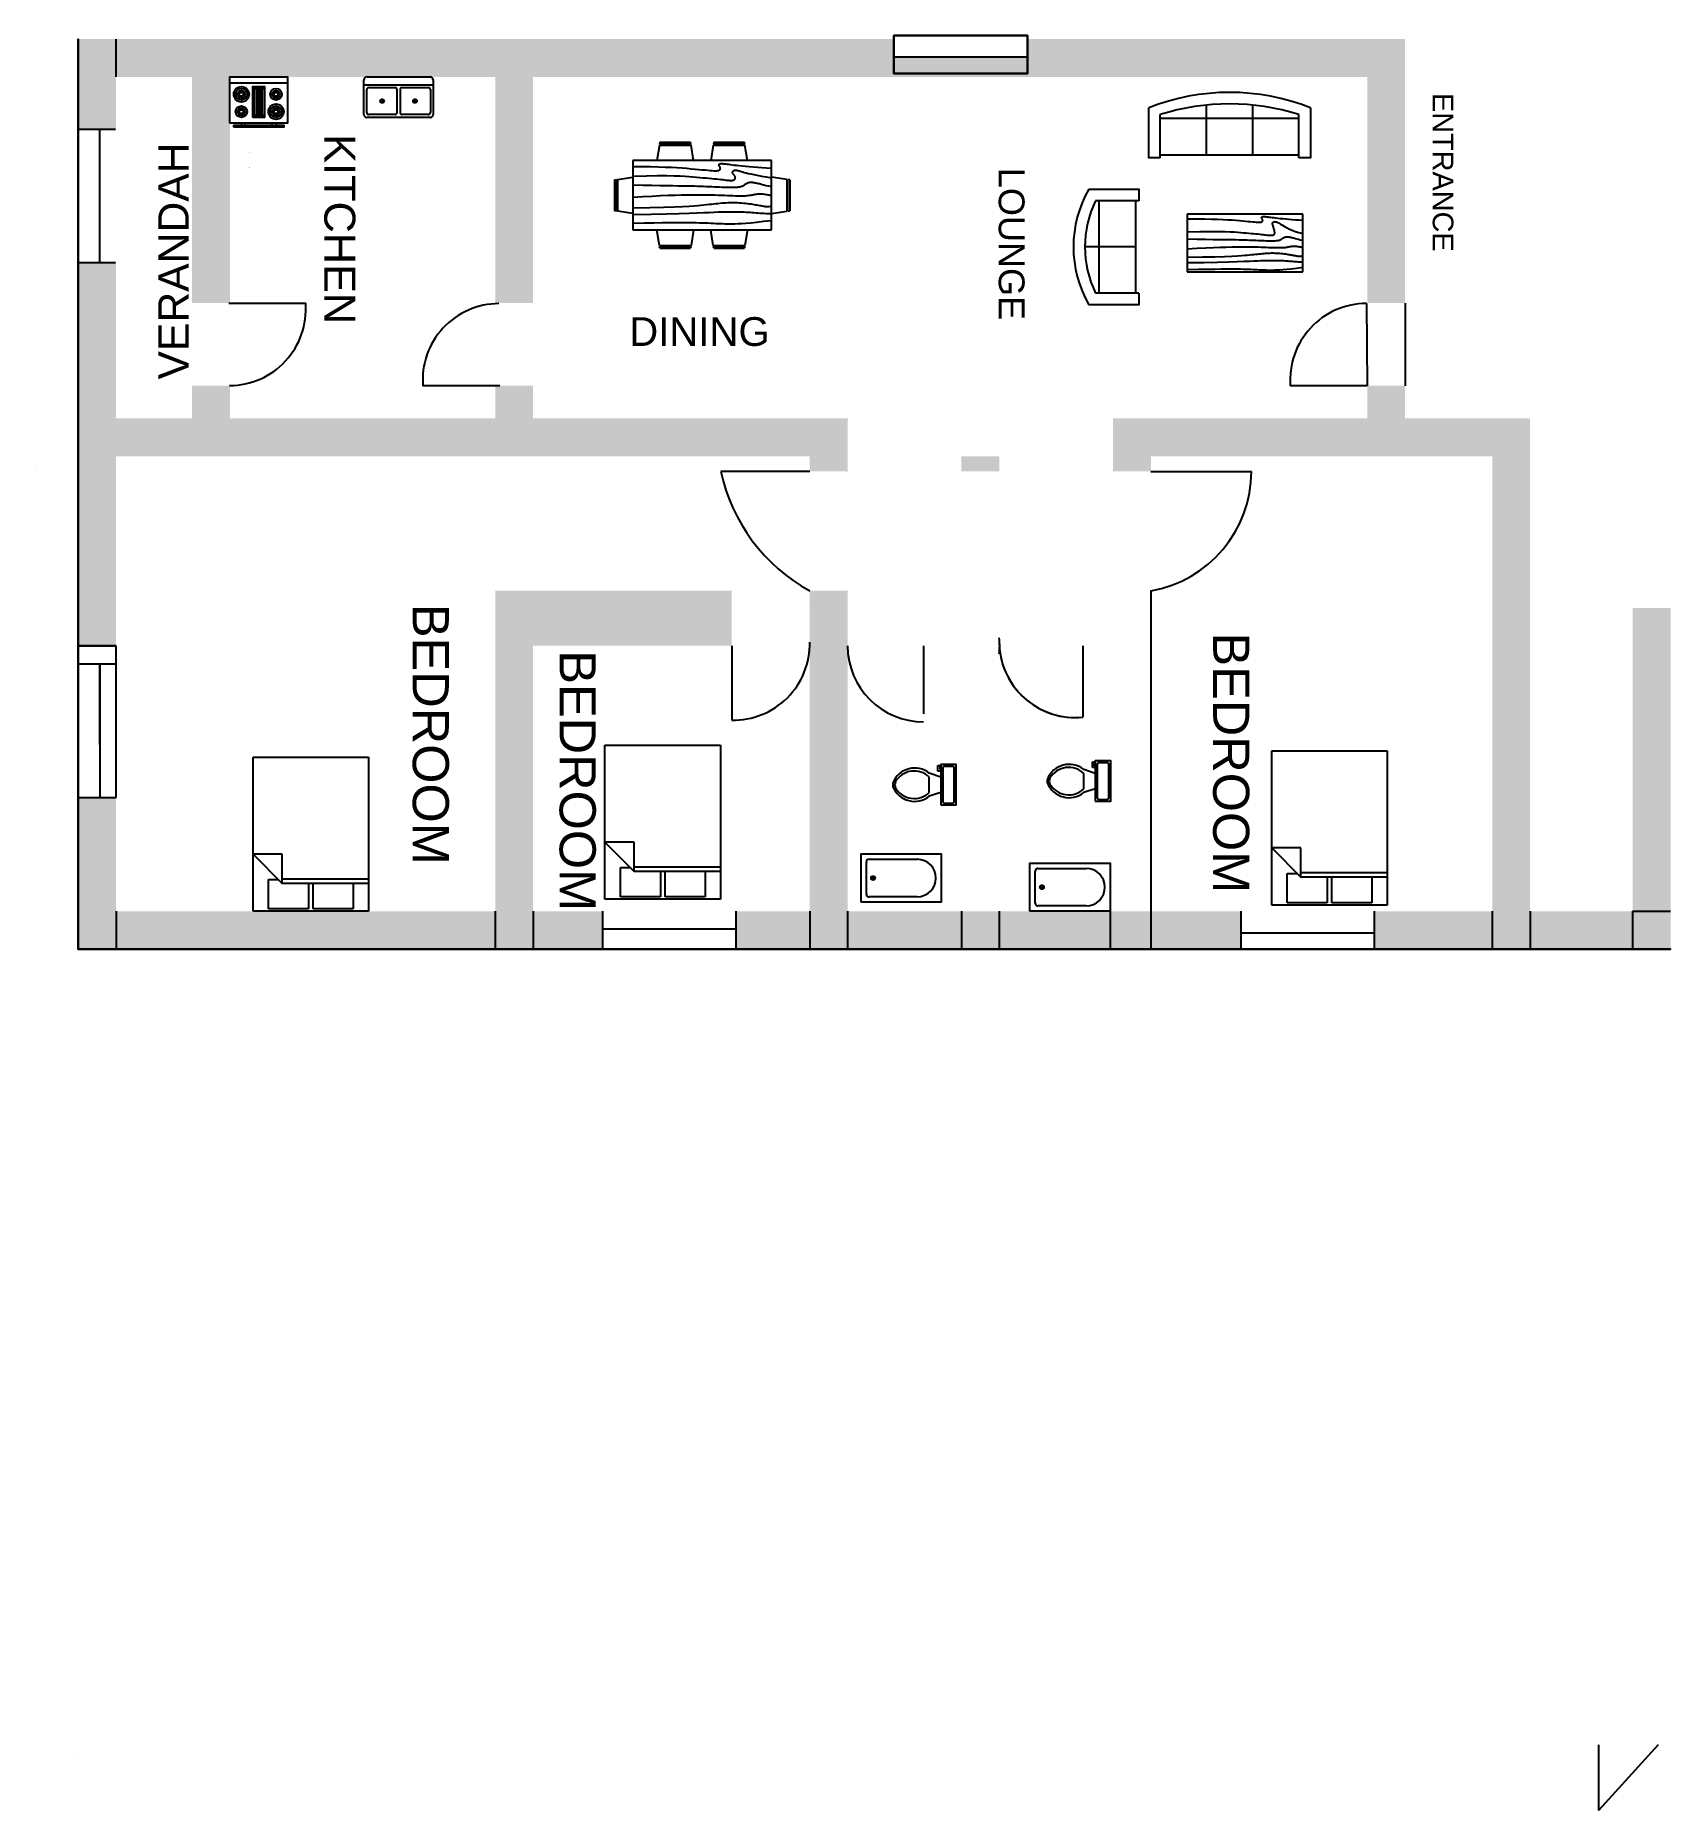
# Model space of a CAD drawing. Header units: millimetres. Extents: x 2048 to 23611, y -15049 to 8355.
import ezdxf

# ---------------------------------------------------------------- set-up
doc = ezdxf.new("R2010")
doc.units = ezdxf.units.MM
for name, color, linetype in [('Doors', 20, 'Continuous'), ('Furniture', 80, 'Continuous'), ('Text', 7, 'Continuous'), ('walls', 51, 'Continuous'), ('windows', 10, 'Continuous')]:
    doc.layers.add(name, color=color, linetype=linetype)
doc.styles.get("Standard").update_dxf_attribs({"font": 'arial.ttf'})

# ---------------------------------------------------------------- blocks, each defined once
blk = doc.blocks.new('Bath Tub - 26 x 60 in.')
for p, q in [((8, -18), (10, -18)), ((9, -17), (9, -19))]:
    blk.add_line(p, q)
blk.add_lwpolyline([(0, -36), (0, 0), (60, 0), (60, -36)], close=True)
for points in [[(4, -30), (4, -6)], [(6, -4), (42, -4)], [(42, -32), (6, -32)]]:
    blk.add_lwpolyline(points)
for radius in [1.5, 1]:
    blk.add_circle((9, -18), radius)
for centre, radius, start, end in [((5.75, -5.75), 1.77, 81.8699, 188.1301), ((42, -18), 14, 270, 90), ((5.75, -30.25), 1.77, 171.8699, 278.1301)]:
    blk.add_arc(centre, radius, start, end)
blk = doc.blocks.new('Toilet - top')
for p, q in [((-10, -8.5), (-8, -8.5)), ((-10, -9.5), (-10, -8.5)), ((-8, -8.5), (-8, -8)), ((-7, -8), (-7, -9.5)), ((-4, -8), (-6, -14)), ((4, -8), (6, -14)), ((9.5, -6), (9.5, -2)), ((-7, -9.5), (-10, -9.5)), ((4, -14), (-4, -14))]:
    blk.add_line(p, q)
blk.add_lwpolyline([(10.5, -8), (10.5, 0), (-10.5, 0), (-10.5, -8)], close=True)
for points in [[(-9.5, -2), (-9.5, -6)], [(8.5, -1), (-8.5, -1)], [(-8.5, -7), (8.5, -7)]]:
    blk.add_lwpolyline(points)
for centre, radius, start, end in [((-8.62, -1.88), 0.884, 81.8699, 188.1301), ((-8.62, -6.12), 0.884, 171.8699, 278.1301), ((8.62, -1.88), 0.884, 351.8699, 98.1301), ((8.62, -6.12), 0.884, 261.8699, 8.1301), ((3.52, -21.58), 12.17, 141.46911, 247.97143), ((4.2, -21.82), 11.33, 136.36773, 238.94682), ((-3.52, -21.58), 12.17, 292.02843, 38.53071), ((-4.2, -21.82), 11.33, 301.05301, 43.63209), ((0, -27.88), 4, 245.73182, 294.26817), ((0, -29), 4, 254.86053, 285.13947)]:
    blk.add_arc(centre, radius, start, end)
blk = doc.blocks.new('Bed - Queen')
at = {"linetype": 'Continuous'}
for p, q in [((0, -80.00003), (0, 0)), ((0, 0), (59.99999, 0)), ((59.99999, 0), (59.99999, -80.00003)), ((7.99999, -1.2), (28.79998, -1.2)), ((7.99999, -14.4), (7.99999, -1.2)), ((28.79998, -1.2), (28.79998, -14.4)), ((31.19999, -1.2), (51.99999, -1.2)), ((31.19999, -14.4), (31.19999, -1.2)), ((51.99999, -1.2), (51.99999, -16.4)), ((0, -14.4), (44.8, -14.4)), ((44.8, -16.8), (0, -16.8)), ((59.99999, -29.6), (44.8, -14.4)), ((44.8, -14.4), (44.8, -29.6)), ((51.99999, -16.4), (46.79936, -16.4)), ((44.8, -29.6), (59.99999, -29.6)), ((59.99999, -80.00003), (0, -80.00003))]:
    blk.add_line(p, q, dxfattribs=at)
blk = doc.blocks.new('Sofa - Roundback 7 ft.')
at = {"linetype": 'Continuous'}
for p, q in [((-12.00002, -32.4421), (-12.00003, -6.5971)), ((11.99997, -32.4421), (11.99998, -6.5971)), ((-36.000027, -34), (-36.000027, -11.4696)), ((-35.999844, -13.3819), (35.9998, -13.3819)), ((35.99998, -34), (35.99998, -11.4696)), ((-36.000027, -32.4421), (35.99998, -32.4421))]:
    blk.add_line(p, q, dxfattribs=at)
for points in [[(-36.000027, -34), (-42.000027, -34), (-42.000027, -8)], [(41.99998, -8), (41.99998, -34), (35.99998, -34)]]:
    blk.add_lwpolyline(points, dxfattribs=at)
for centre, radius, start, end in [((0, -114.25), 114.25, 68.43141, 111.5686), ((-0.00001, -127.1968), 121.1968, 72.72033, 107.2797)]:
    blk.add_arc(centre, radius, start, end, dxfattribs=at)
blk = doc.blocks.new('Sofa - Roundback Loveseat 5 ft.')
at = {"linetype": 'Continuous'}
for p, q in [((0, -32.44198), (0, -5.99998)), ((-24, -33.99998), (-24, -11.46958)), ((-23.9998, -13.38178), (23.99986, -13.38178)), ((24.00004, -33.99998), (24.00004, -11.46958)), ((-24, -32.44198), (24.00004, -32.44198))]:
    blk.add_line(p, q, dxfattribs=at)
for points in [[(-24, -33.99998), (-30, -33.99998), (-30, -7.99998)], [(30.00004, -7.99998), (30.00004, -33.99998), (24.00004, -33.99998)]]:
    blk.add_lwpolyline(points, dxfattribs=at)
for centre, radius, start, end in [((0, -60.24998), 60.24998, 60.13715, 119.8628), ((0, -61.38438), 55.38444, 64.32083, 115.6792)]:
    blk.add_arc(centre, radius, start, end, dxfattribs=at)
blk = doc.blocks.new('Table - Rectangular Woodgrain 60 x 30 in.')
at = {"linetype": 'Continuous'}
for p, q in [((0, 0), (0, -30)), ((60, 0), (0, 0)), ((60, -30), (60, 0)), ((0, -30), (60, -30))]:
    blk.add_line(p, q, dxfattribs=at)
for points in [[(0, -2.4), (4.8155, -2.418), (9.0302, -2.4688), (12.709, -2.5477), (15.9167, -2.65), (18.7181, -2.7711), (21.1781, -2.9063), (23.3616, -3.0508), (25.3333, -3.2), (27.1477, -3.3495), (28.8172, -3.4958), (30.3437, -3.636), (31.7291, -3.7667), (32.9756, -3.8849), (34.0849, -3.9875), (35.059, -4.0714), (35.9, -4.1334), (36.6114, -4.1711), (37.2041, -4.1854), (37.6906, -4.1779), (38.0833, -4.15), (38.3948, -4.1034), (38.6375, -4.0396), (38.8239, -3.9602), (38.9666, -3.8667), (39.0764, -3.7608), (39.1573, -3.6448), (39.2116, -3.521), (39.2416, -3.3917), (39.2498, -3.2593), (39.2385, -3.1261), (39.21, -2.9944), (39.1666, -2.8667), (39.111, -2.7447), (39.0468, -2.6281), (38.978, -2.5163), (38.9083, -2.4083), (38.8418, -2.3035), (38.7823, -2.201), (38.7337, -2.1001), (38.7, -2), (38.6844, -1.9003), (38.6875, -1.8021), (38.7094, -1.707), (38.75, -1.6167), (38.8094, -1.5326), (38.8875, -1.4563), (38.9844, -1.3893), (39.1, -1.3333), (39.2351, -1.2896), (39.3937, -1.2583), (39.5804, -1.2396), (39.8, -1.2333), (40.057, -1.2396), (40.3562, -1.2583), (40.7023, -1.2896), (41.1, -1.3333), (41.5547, -1.3895), (42.0755, -1.4573), (42.6721, -1.5361), (43.3542, -1.625), (44.1316, -1.7233), (45.014, -1.8302), (46.0114, -1.9449), (47.1333, -2.0667), (48.3862, -2.1947), (49.7625, -2.3281), (51.2513, -2.4663), (52.8416, -2.6083), (54.5226, -2.7535), (56.2833, -2.9011), (58.1127, -3.0501), (60, -3.2)], [(0, -9.2), (6.5759, -9.0858), (11.9385, -9.0365), (16.2527, -9.0418), (19.6833, -9.0917), (22.3952, -9.1759), (24.5531, -9.2844), (26.322, -9.4069), (27.8666, -9.5333), (29.3241, -9.6553), (30.7203, -9.7719), (32.0532, -9.8837), (33.3208, -9.9917), (34.5213, -10.0965), (35.6526, -10.199), (36.7128, -10.2999), (37.7, -10.4), (38.6129, -10.4996), (39.4531, -10.5969), (40.223, -10.6895), (40.925, -10.775), (41.5613, -10.8512), (42.1344, -10.9156), (42.6465, -10.966), (43.1, -11), (43.4976, -11.0158), (43.8437, -11.0136), (44.143, -10.9942), (44.4, -10.9583), (44.6195, -10.9069), (44.8062, -10.8406), (44.9648, -10.7603), (45.1, -10.6667), (45.2155, -10.5598), (45.3114, -10.4365), (45.3871, -10.2929), (45.4416, -10.125), (45.4743, -9.929), (45.4844, -9.7011), (45.4709, -9.4371), (45.4333, -9.1333), (45.3716, -8.7883), (45.2896, -8.4104), (45.1919, -8.0107), (45.0833, -7.6), (44.9685, -7.1893), (44.8521, -6.7896), (44.7388, -6.4117), (44.6333, -6.0667), (44.54, -5.7628), (44.4614, -5.4979), (44.4001, -5.2675), (44.3583, -5.0667), (44.3384, -4.8909), (44.3427, -4.7354), (44.3736, -4.5956), (44.4333, -4.4667), (44.5236, -4.3453), (44.6427, -4.2333), (44.7884, -4.1339), (44.9583, -4.05), (45.1501, -3.9849), (45.3614, -3.9417), (45.59, -3.9234), (45.8333, -3.9333), (46.0915, -3.9749), (46.3734, -4.0531), (46.6906, -4.1736), (47.0542, -4.3417), (47.4756, -4.5629), (47.9661, -4.8427), (48.5372, -5.1866), (49.2, -5.6), (49.9676, -6.0844), (50.8594, -6.625), (51.8965, -7.2031), (53.1, -7.8), (54.491, -8.3969), (56.0906, -8.975), (57.9199, -9.5156), (60, -10)], [(0, -12.8), (5.1847, -12.9322), (9.6213, -13.0323), (13.3963, -13.1059), (16.5958, -13.1583), (19.3063, -13.1952), (21.614, -13.2219), (23.6054, -13.2439), (25.3666, -13.2667), (26.9728, -13.2947), (28.4531, -13.3281), (29.8256, -13.3663), (31.1083, -13.4083), (32.3191, -13.4535), (33.476, -13.501), (34.597, -13.5501), (35.7, -13.6), (36.7984, -13.6497), (37.8875, -13.6979), (38.9578, -13.743), (40, -13.7833), (41.0047, -13.8174), (41.9625, -13.8438), (42.864, -13.8607), (43.7, -13.8667), (44.4631, -13.8604), (45.1552, -13.8417), (45.7801, -13.8104), (46.3416, -13.7667), (46.8439, -13.7104), (47.2906, -13.6417), (47.6858, -13.5604), (48.0333, -13.4667), (48.3375, -13.3608), (48.6042, -13.2448), (48.8396, -13.121), (49.05, -12.9917), (49.2417, -12.8593), (49.4208, -12.7261), (49.5937, -12.5944), (49.7667, -12.4667), (49.9452, -12.3451), (50.1323, -12.2313), (50.3303, -12.1268), (50.5416, -12.0333), (50.7686, -11.9524), (51.0135, -11.8854), (51.2788, -11.8341), (51.5666, -11.8), (51.8785, -11.7843), (52.2116, -11.7865), (52.562, -11.8059), (52.926, -11.8417), (53.2998, -11.8931), (53.6795, -11.9594), (54.0614, -12.0397), (54.4416, -12.1333), (54.8223, -12.2401), (55.2293, -12.3625), (55.6942, -12.5037), (56.2489, -12.6667), (56.9251, -12.8547), (57.7545, -13.0708), (58.7689, -13.3182), (60, -13.6)], [(0, -18), (5.124, -17.7273), (9.6609, -17.5057), (13.6705, -17.3303), (17.2125, -17.1958), (20.3467, -17.0973), (23.1328, -17.0297), (25.6307, -16.9878), (27.9, -16.9667), (29.9928, -16.9617), (31.9302, -16.9703), (33.7254, -16.9907), (35.3917, -17.0208), (36.9423, -17.0588), (38.3906, -17.1026), (39.7499, -17.1503), (41.0333, -17.2), (42.2519, -17.2496), (43.4073, -17.2969), (44.4986, -17.3395), (45.525, -17.375), (46.4858, -17.4012), (47.3802, -17.4156), (48.2074, -17.416), (48.9667, -17.4), (49.6583, -17.3662), (50.2872, -17.3167), (50.8595, -17.2547), (51.3812, -17.1833), (51.8584, -17.1057), (52.2971, -17.025), (52.7034, -16.9443), (53.0833, -16.8667), (53.443, -16.7951), (53.789, -16.7313), (54.128, -16.6768), (54.4666, -16.6334), (54.8115, -16.6024), (55.1693, -16.5854), (55.5465, -16.5841), (55.95, -16.6), (56.3828, -16.6337), (56.8346, -16.6823), (57.2915, -16.7418), (57.7396, -16.8084), (58.165, -16.878), (58.5539, -16.9469), (58.8924, -17.0111), (59.1666, -17.0667), (59.3679, -17.1107), (59.5078, -17.1438), (59.6032, -17.1675), (59.6708, -17.1833), (59.7275, -17.193), (59.7901, -17.1979), (59.8753, -17.1998), (60, -17.2)], [(0, -22.4), (8.0098, -22.2501), (14.4094, -22.1011), (19.4168, -21.9535), (23.25, -21.8083), (26.1269, -21.6663), (28.2656, -21.5281), (29.884, -21.3947), (31.2, -21.2667), (32.3967, -21.1448), (33.5172, -21.0292), (34.5697, -20.9198), (35.5625, -20.8167), (36.5037, -20.7198), (37.4015, -20.6292), (38.2642, -20.5448), (39.1, -20.4667), (39.9164, -20.3951), (40.7187, -20.3313), (41.5117, -20.2768), (42.3, -20.2333), (43.0883, -20.2024), (43.8812, -20.1854), (44.6836, -20.1841), (45.5, -20.2), (46.3328, -20.234), (47.1747, -20.2844), (48.0163, -20.3488), (48.8479, -20.425), (49.66, -20.5106), (50.4429, -20.6031), (51.1872, -20.7004), (51.8833, -20.8), (52.5246, -20.8999), (53.1166, -20.9995), (53.6681, -21.0983), (54.1875, -21.1958), (54.6834, -21.2919), (55.1646, -21.3859), (55.6394, -21.4777), (56.1167, -21.5667), (56.6028, -21.6515), (57.0961, -21.7266), (57.5929, -21.7852), (58.0896, -21.8208), (58.5823, -21.8268), (59.0674, -21.7964), (59.5412, -21.723), (60, -21.6)], [(0, -25.2), (8.6355, -25.0504), (15.7026, -24.9031), (21.4049, -24.7606), (25.9458, -24.625), (29.529, -24.4988), (32.3578, -24.3844), (34.6359, -24.284), (36.5667, -24.2), (38.3213, -24.1341), (39.9417, -24.0854), (41.437, -24.0523), (42.8167, -24.0333), (44.0901, -24.0268), (45.2667, -24.0313), (46.3557, -24.0451), (47.3667, -24.0667), (48.309, -24.0947), (49.1928, -24.1287), (50.0284, -24.168), (50.826, -24.2125), (51.5959, -24.2617), (52.3483, -24.3151), (53.0935, -24.3725), (53.8417, -24.4334), (54.6009, -24.497), (55.3699, -24.561), (56.1454, -24.6226), (56.9239, -24.6792), (57.7021, -24.7279), (58.4764, -24.7662), (59.2435, -24.7911), (60, -24.8)], [(0, -28.8), (5.6867, -28.6681), (10.45, -28.5698), (14.407, -28.5012), (17.675, -28.4584), (20.3711, -28.4374), (22.6125, -28.4344), (24.5164, -28.4455), (26.2, -28.4667), (27.762, -28.4947), (29.2276, -28.5281), (30.6033, -28.5663), (31.8958, -28.6084), (33.1118, -28.6535), (34.2578, -28.7011), (35.3405, -28.7501), (36.3666, -28.8), (37.3443, -28.8497), (38.288, -28.8974), (39.2137, -28.9412), (40.1375, -28.9792), (41.0753, -29.0093), (42.0432, -29.0297), (43.0572, -29.0384), (44.1333, -29.0333), (45.2936, -29.0114), (46.5843, -28.9641), (48.0579, -28.8816), (49.7666, -28.7542), (51.7629, -28.5721), (54.0989, -28.3255), (56.8272, -28.0048), (60, -27.6)]]:
    blk.add_lwpolyline(points, dxfattribs=at)
blk = doc.blocks.new('Dining Set - 36 x 72 in.')
at = {"linetype": 'Continuous'}
for p, q in [((-22.2343, 26.00059), (-23.4847, 17.99762)), ((-22.2304, 26), (-5.7608, 26)), ((-22, 27.5), (-22.1562, 26.50042)), ((-5.8416, 26.5), (-22.1534, 26.5)), ((-22, 27.5), (-6, 27.5)), ((-5.8437, 26.49966), (-6, 27.5)), ((-4.5152, 17.99762), (-5.7655, 25.99926)), ((5.7657, 26.00059), (4.5153, 17.99762)), ((5.7696, 26), (22.2392, 26)), ((6, 27.5), (5.8438, 26.50042)), ((22.1584, 26.5), (5.8466, 26.5)), ((6, 27.5), (22, 27.5)), ((22.1563, 26.49966), (22, 27.5)), ((23.4848, 17.99762), (22.2345, 25.99926)), ((-44.0006, 8.23428), (-35.9976, 9.48474)), ((36, 18), (-36, 18)), ((-36, 18), (-36, -18)), ((44.0006, 8.23428), (35.9976, 9.48474)), ((36, -18), (36, 18)), ((-45.5, 8), (-44.5004, 8.15617)), ((-45.5, 8), (-45.5, -8)), ((-44.5, -8.15843), (-44.5, 8.15338)), ((-44, 8.23041), (-44, -8.23915)), ((44, 8.23041), (44, -8.23915)), ((44.5, -8.15843), (44.5, 8.15338)), ((45.5, 8), (44.5005, 8.15617)), ((45.5, 8), (45.5, -8)), ((-44.4997, -8.15631), (-45.5, -8)), ((-35.9976, -9.48476), (-43.9993, -8.2345)), ((35.9976, -9.48476), (43.9993, -8.2345)), ((44.4997, -8.15631), (45.5, -8)), ((-36, -18), (36, -18)), ((-22.2343, -26.0006), (-23.4847, -17.99762)), ((-4.5152, -17.99762), (-5.7655, -25.99928)), ((5.7657, -26.0006), (4.5153, -17.99762)), ((23.4848, -17.99762), (22.2345, -25.99928)), ((-22.2304, -26), (-5.7608, -26)), ((-22, -27.5), (-22.1562, -26.50044)), ((-5.8416, -26.5), (-22.1534, -26.5)), ((-22, -27.5), (-6, -27.5)), ((-5.8437, -26.49967), (-6, -27.5)), ((5.7696, -26), (22.2392, -26)), ((6, -27.5), (5.8438, -26.50044)), ((22.1584, -26.5), (5.8466, -26.5)), ((6, -27.5), (22, -27.5)), ((22.1563, -26.49967), (22, -27.5))]:
    blk.add_line(p, q, dxfattribs=at)
for points in [[(-36, 15), (-31.1772, 14.97754), (-26.8079, 14.91406), (-22.8538, 14.81543), (-19.276, 14.6875), (-16.0362, 14.53613), (-13.0957, 14.36718), (-10.4159, 14.18652), (-7.9583, 14), (-5.6904, 13.81315), (-3.6035, 13.63021), (-1.6954, 13.45508), (0.0365, 13.29166), (1.5945, 13.14388), (2.9811, 13.01562), (4.1988, 12.9108), (5.25, 12.83333), (6.1393, 12.78613), (6.8802, 12.76823), (7.4883, 12.77767), (7.9792, 12.8125), (8.3685, 12.87077), (8.6719, 12.95052), (8.9049, 13.0498), (9.0833, 13.16666), (9.2205, 13.29899), (9.3216, 13.44401), (9.3895, 13.59879), (9.4271, 13.76041), (9.4373, 13.92594), (9.4232, 14.09245), (9.3875, 14.257), (9.3333, 14.41666), (9.2638, 14.56917), (9.1836, 14.71484), (9.0975, 14.85465), (9.0104, 14.98958), (8.9272, 15.1206), (8.8529, 15.2487), (8.7922, 15.37483), (8.75, 15.5), (8.7305, 15.62467), (8.7344, 15.74739), (8.7617, 15.86621), (8.8125, 15.97916), (8.8867, 16.08431), (8.9844, 16.17968), (9.1055, 16.26334), (9.25, 16.33333), (9.4189, 16.38802), (9.6172, 16.42708), (9.8506, 16.45052), (10.125, 16.45833), (10.4463, 16.45052), (10.8203, 16.42708), (11.2529, 16.38802), (11.75, 16.33333), (12.3184, 16.26318), (12.9694, 16.17838), (13.7151, 16.07991), (14.5677, 15.96875), (15.5395, 15.84586), (16.6426, 15.71224), (17.8893, 15.56884), (19.2917, 15.41666), (20.859, 15.25667), (22.5879, 15.08984), (24.4721, 14.91715), (26.5052, 14.73958), (28.6809, 14.5581), (30.9929, 14.3737), (33.4347, 14.18733), (36, 14)], [(-36, 10), (-28.9766, 10.14274), (-23.1725, 10.20442), (-18.4241, 10.19775), (-14.5677, 10.13541), (-11.4399, 10.03011), (-8.877, 9.89453), (-6.7154, 9.74137), (-4.7917, 9.58333), (-2.9698, 9.43082), (-1.2246, 9.28515), (0.4415, 9.14534), (2.026, 9.01041), (3.5266, 8.87939), (4.9408, 8.7513), (6.266, 8.62516), (7.5, 8.5), (8.6411, 8.37549), (9.6914, 8.2539), (10.6538, 8.13818), (11.5312, 8.03125), (12.3267, 7.93603), (13.043, 7.85547), (13.6831, 7.79248), (14.25, 7.75), (14.7471, 7.7303), (15.1797, 7.73307), (15.5537, 7.75732), (15.875, 7.80208), (16.1494, 7.86637), (16.3828, 7.94922), (16.5811, 8.04964), (16.75, 8.16666), (16.8944, 8.29915), (17.0143, 8.44531), (17.1089, 8.60319), (17.1771, 8.77083), (17.218, 8.94629), (17.2305, 9.1276), (17.2137, 9.31282), (17.1667, 9.5), (17.0895, 9.6875), (16.987, 9.875), (16.8649, 10.0625), (16.7292, 10.25), (16.5856, 10.4375), (16.4401, 10.625), (16.2985, 10.8125), (16.1667, 11), (16.05, 11.18733), (15.9518, 11.3737), (15.8752, 11.5581), (15.8229, 11.73958), (15.798, 11.91715), (15.8034, 12.08984), (15.842, 12.25667), (15.9167, 12.41666), (16.0295, 12.56836), (16.1784, 12.70833), (16.3605, 12.83268), (16.5729, 12.9375), (16.8127, 13.01888), (17.0768, 13.07291), (17.3625, 13.0957), (17.6667, 13.08333), (17.9894, 13.03312), (18.3418, 12.94726), (18.7382, 12.82918), (19.1927, 12.68229), (19.7195, 12.51001), (20.3327, 12.31575), (21.0465, 12.10294), (21.875, 11.875), (22.8357, 11.63354), (23.959, 11.37304), (25.2786, 11.08618), (26.8282, 10.76562), (28.6414, 10.40405), (30.752, 9.99414), (33.1936, 9.52856), (36, 9)], [(-36, 5.5), (-30.7157, 5.3348), (-26.069, 5.20963), (-21.9946, 5.11767), (-18.4271, 5.05208), (-15.3009, 5.00602), (-12.5508, 4.97265), (-10.1112, 4.94515), (-7.9167, 4.91666), (-5.909, 4.88167), (-4.0586, 4.83984), (-2.3429, 4.79215), (-0.7396, 4.73958), (0.7739, 4.6831), (2.22, 4.6237), (3.6213, 4.56233), (5, 4.5), (6.373, 4.43782), (7.7344, 4.3776), (9.0723, 4.32129), (10.375, 4.27083), (11.6309, 4.22819), (12.8281, 4.19531), (13.9551, 4.17415), (15, 4.16666), (15.954, 4.17448), (16.819, 4.19791), (17.6001, 4.23698), (18.3021, 4.29166), (18.9299, 4.36198), (19.4883, 4.44791), (19.9823, 4.54948), (20.4167, 4.66666), (20.7969, 4.79899), (21.1302, 4.94401), (21.4245, 5.09879), (21.6875, 5.26041), (21.9271, 5.42594), (22.1511, 5.59245), (22.3672, 5.757), (22.5834, 5.91666), (22.8065, 6.06868), (23.0404, 6.21093), (23.2879, 6.34147), (23.5521, 6.45833), (23.8358, 6.55957), (24.142, 6.64323), (24.4735, 6.70735), (24.8334, 6.75), (25.2235, 6.76969), (25.642, 6.76692), (26.0858, 6.74267), (26.5521, 6.69791), (27.0379, 6.63362), (27.5404, 6.55078), (28.0565, 6.45036), (28.5834, 6.33333), (29.1242, 6.19987), (29.7071, 6.04687), (30.3661, 5.87044), (31.1354, 5.66666), (32.0493, 5.43164), (33.142, 5.16146), (34.4475, 4.85221), (36, 4.5)], [(-36, -1), (-30.7915, -0.6591), (-26.0195, -0.38216), (-21.6519, -0.16284), (-17.6563, 0.00521), (-14.0005, 0.12833), (-10.6523, 0.21289), (-7.5796, 0.26522), (-4.75, 0.29166), (-2.134, 0.29793), (0.2878, 0.28711), (2.5317, 0.26163), (4.6146, 0.22396), (6.5529, 0.17651), (8.3633, 0.12174), (10.0623, 0.06209), (11.6667, 0), (13.1899, -0.06201), (14.6341, -0.1211), (15.9982, -0.17432), (17.2813, -0.21875), (18.4823, -0.25147), (19.6003, -0.26953), (20.6343, -0.27002), (21.5834, -0.25), (22.4481, -0.20768), (23.2357, -0.14584), (23.9549, -0.06836), (24.6146, 0.02083), (25.2235, 0.11784), (25.7904, 0.21875), (26.3241, 0.31966), (26.8334, 0.41666), (27.3265, 0.50618), (27.8099, 0.58593), (28.2894, 0.65397), (28.7709, 0.70833), (29.2601, 0.74707), (29.763, 0.76823), (30.2855, 0.76985), (30.8334, 0.75), (31.4088, 0.70784), (31.9994, 0.64713), (32.589, 0.57275), (33.1615, 0.48958), (33.7008, 0.4025), (34.1908, 0.3164), (34.6153, 0.23616), (34.9584, 0.16666), (35.2099, 0.11165), (35.3848, 0.07031), (35.504, 0.04069), (35.5886, 0.02083), (35.6594, 0.00879), (35.7377, 0.0026), (35.8442, 0.00032), (36, 0)], [(-36, -6.5), (-27.1843, -6.31267), (-20.084, -6.1263), (-14.469, -5.9419), (-10.1094, -5.76042), (-6.7752, -5.58285), (-4.2363, -5.41016), (-2.2629, -5.24333), (-0.625, -5.08334), (0.8708, -4.93099), (2.2715, -4.78646), (3.5872, -4.64974), (4.8281, -4.52084), (6.0046, -4.39974), (7.127, -4.28646), (8.2053, -4.18099), (9.25, -4.08334), (10.2705, -3.99382), (11.2734, -3.91407), (12.2647, -3.84603), (13.25, -3.79167), (14.2354, -3.75293), (15.2266, -3.73177), (16.2295, -3.73015), (17.25, -3.75), (18.2912, -3.79248), (19.3451, -3.85547), (20.4009, -3.93604), (21.4479, -4.03125), (22.4754, -4.13819), (23.4727, -4.25391), (24.4289, -4.37549), (25.3334, -4.5), (26.1785, -4.62492), (26.9694, -4.74935), (27.7145, -4.87281), (28.4219, -4.99479), (29.1, -5.11483), (29.7572, -5.23242), (30.4016, -5.34709), (31.0417, -5.45834), (31.6837, -5.56437), (32.3262, -5.65821), (32.9658, -5.73153), (33.599, -5.77604), (34.2224, -5.78345), (34.8327, -5.74545), (35.4264, -5.65373), (36, -5.5)], [(-36, -10), (-26.4022, -9.81299), (-18.4675, -9.62891), (-11.9839, -9.45069), (-6.7396, -9.28125), (-2.5226, -9.12354), (0.8789, -8.98047), (3.6769, -8.85498), (6.0833, -8.75), (8.2767, -8.66765), (10.3021, -8.60677), (12.1712, -8.56543), (13.8958, -8.54167), (15.4876, -8.53353), (16.9583, -8.53907), (18.3197, -8.55632), (19.5834, -8.58334), (20.7616, -8.61841), (21.8685, -8.66081), (22.9188, -8.71004), (23.9271, -8.76563), (24.9081, -8.82707), (25.8763, -8.89388), (26.8465, -8.96558), (27.8334, -9.04167), (28.8474, -9.12118), (29.8828, -9.20117), (30.93, -9.27824), (31.9792, -9.34896), (33.0205, -9.40991), (34.0443, -9.45768), (35.0407, -9.48885), (36, -9.5)], [(-36, -14.5), (-30.0881, -14.33513), (-25.0332, -14.21224), (-20.7312, -14.12647), (-17.0781, -14.07292), (-13.97, -14.04671), (-11.3027, -14.04297), (-8.9724, -14.05681), (-6.875, -14.08334), (-4.9224, -14.11833), (-3.0905, -14.16016), (-1.3709, -14.20785), (0.2448, -14.26042), (1.7647, -14.3169), (3.1973, -14.3763), (4.5507, -14.43767), (5.8333, -14.5), (7.0554, -14.5621), (8.235, -14.62175), (9.3922, -14.67652), (10.5469, -14.72396), (11.7192, -14.76164), (12.929, -14.78711), (14.1965, -14.79794), (15.5417, -14.79167), (16.9933, -14.76424), (18.6152, -14.70508), (20.4804, -14.60197), (22.6615, -14.44271), (25.2312, -14.21509), (28.2624, -13.9069), (31.8277, -13.50594), (36, -13)]]:
    blk.add_lwpolyline(points, dxfattribs=at)
blk = doc.blocks.new('Range-Oven - 30 in top')
for p, q in [((0, -3), (30, -3)), ((12, -6), (18, -6)), ((13, -20), (13, -6)), ((14, -6), (14, -20)), ((15, -20), (15, -6)), ((16, -6), (16, -20)), ((17, -20), (17, -6)), ((6, -24), (6, -25)), ((8, -25), (8, -24)), ((18, -20), (12, -20)), ((22, -25), (22, -24)), ((24, -24), (24, -25))]:
    blk.add_line(p, q)
for points in [[(0, -24), (0, 0), (30, 0), (30, -24)], [(12, -21), (12, -5), (18, -5), (18, -21)], [(2, -26), (2, -25), (28, -25), (28, -26)]]:
    blk.add_lwpolyline(points, close=True)
for centre, radius in [((6, -9), 4), ((6, -9), 3), ((6, -9), 2), ((6, -9), 1), ((24, -9), 3), ((24, -9), 2), ((24, -9), 1), ((6, -18), 3), ((6, -18), 2), ((6, -18), 1), ((24, -18), 4), ((24, -18), 3), ((24, -18), 2), ((24, -18), 1)]:
    blk.add_circle(centre, radius)
blk = doc.blocks.new('Sink-double - 36 in top')
for p, q in [((-18, -4), (18, -4)), ((-0.75, -18.5), (-0.75, -6.5)), ((0.75, -6.5), (0.75, -18.5))]:
    blk.add_line(p, q)
for points in [[(-16.5, 0), (16.5, 0)], [(-18, -19.5), (-18, -1.5)], [(-16.5, -18.5), (-16.5, -6.5)], [(-15.5, -5.5), (-1.75, -5.5)], [(1.75, -5.5), (15.5, -5.5)], [(16.5, -6.5), (16.5, -18.5)], [(18, -1.5), (18, -19.5)], [(16.5, -21), (-16.5, -21)], [(-1.75, -19.5), (-15.5, -19.5)], [(15.5, -19.5), (1.75, -19.5)]]:
    blk.add_lwpolyline(points)
for centre, radius in [((-8.5, -12.5), 1), ((-8.5, -12.5), 0.5), ((8.5, -12.5), 1), ((8.5, -12.5), 0.5)]:
    blk.add_circle(centre, radius)
for centre, radius, start, end in [((-16.5, -1.5), 1.5, 90, 180), ((16.5, -1.5), 1.5, 0, 90), ((-15.5, -6.5), 1, 90, 180), ((-1.75, -6.5), 1, 0, 90), ((1.75, -6.5), 1, 90, 180), ((15.5, -6.5), 1, 0, 90), ((-16.5, -19.5), 1.5, 180, 270), ((-15.5, -18.5), 1, 180, 270), ((-1.75, -18.5), 1, 270, 0), ((1.75, -18.5), 1, 180, 270), ((15.5, -18.5), 1, 270, 0), ((16.5, -19.5), 1.5, 270, 0)]:
    blk.add_arc(centre, radius, start, end)

msp = doc.modelspace()

# ---------------------------------------------------------------- hatches: boundary and pattern name
at = {"layer": 'walls', "true_color": 0xffffff}
h = msp.add_hatch(dxfattribs=at)
h.set_pattern_fill('AR-B88')
h.paths.add_polyline_path([(13370, 8308), (2611, 8308), (2611, 7122), (3111, 7122), (3111, 7808), (4111, 7808), (4111, 4826), (4611, 4826), (4611, 7808), (8111, 7808), (8111, 4826), (8611, 4826), (8611, 7808), (19611, 7808), (19611, 4826), (20111, 4826), (20111, 7808), (20111, 8308), (15130, 8308), (15130, 8068), (13370, 8068)])
h.paths.add_polyline_path([(12759, 3308), (8611, 3308), (8611, 3736), (8111, 3736), (8111, 3308), (4611, 3308), (4611, 3736), (4111, 3736), (4111, 3308), (3111, 3308), (3111, 5362), (2611, 5362), (2611, 808), (3111, 808), (3111, 2808), (12259, 2808), (12259, 2608), (12759, 2608), (12759, 2808)])
h.paths.add_polyline_path([(3111, 808), (2611, 808), (2611, 308), (2898, 308), (3111, 308)])
h.paths.add_polyline_path([(3111, -1692), (2611, -1692), (2611, -3192), (3111, -3192)])
h.paths.add_polyline_path([(3111, -3192), (2611, -3192), (2611, -3692), (3111, -3692)])
h.paths.add_polyline_path([(9524, -3192), (3111, -3192), (3111, -3692), (9524, -3692), (9524, -3559)])
h.paths.add_polyline_path([(8611, 308), (11230, 308), (11230, 808), (11230, 1033), (8111, 1033), (8111, 809), (8111, -3192), (8611, -3192)])
h.paths.add_polyline_path([(12759, 308), (12759, 808), (12759, 1033), (12259, 1033), (12259, 808), (12259, 308), (12259, -3192), (12759, -3192)])
h.paths.add_polyline_path([(17943, -3192), (11284, -3192), (11284, -3559), (11284, -3692), (17943, -3692)])
h.paths.add_polyline_path([(23111, -3192), (19703, -3192), (19703, -3692), (23111, -3692)])
h.paths.add_polyline_path([(21759, 808), (21259, 808), (21259, -3192), (21759, -3192)])
h.paths.add_polyline_path([(21759, 2808), (21759, 3308), (20111, 3308), (20111, 3736), (19611, 3736), (19611, 3308), (16259, 3308), (16259, 2608), (16759, 2608), (16759, 2808), (21259, 2808), (21259, 808), (21759, 808)])
h.paths.add_polyline_path([(23611, 808), (23111, 808), (23111, 308), (23611, 308)])
h.paths.add_polyline_path([(23611, 308), (23111, 308), (23111, -3192), (23611, -3192)])
h.paths.add_polyline_path([(23611, -3192), (23111, -3192), (23111, -3692), (23611, -3692)])
h.paths.add_polyline_path([(14759, 2808), (14259, 2808), (14259, 2608), (14759, 2608)])

# ---------------------------------------------------------------- linework, layer by layer
at = {"layer": 'Doors'}
for p, q in [((4598, 4825), (5611, 4825)), ((8171, 3735), (7158, 3735)), ((19611, 3736), (18597, 3736)), ((12259, 2608), (11086, 2608)), ((16759, 2608), (18083, 2608)), ((11230, 308), (11230, -671)), ((13761, 308), (13761, -589)), ((15861, 308), (15861, -634))]:
    msp.add_line(p, q, dxfattribs=at)
for points in [[(2611, -3692), (2611, -3692), (2611, 8308), (2611, 8308)], [(2611, -3692), (2611, -3692), (2611, -3692), (2611, -3692)], [(3111, -3692), (2611, -3692), (2611, -3692), (3111, -3692)], [(2611, -3692), (23611, -3692), (23611, -3692), (2611, -3692)]]:
    msp.add_lwpolyline(points, close=True, dxfattribs=at)
for centre, radius, start, end in [((4606, 4748), 1008, 270.1166, 4.3505), ((8162, 3812), 1008, 90.1166, 184.3505), ((19602, 3813), 1008, 90.1166, 184.3505), ((13396, 3104), 2363, 192.116, 241.2185), ((16485, 2608), 1599, 279.8656, 0), ((11255, 333), 1004, 268.6012, 1.3988), ((13761, 308), 1003, 180, 270), ((15761, 364), 1003, 180, 275.6773)]:
    msp.add_arc(centre, radius, start, end, dxfattribs=at)
at = {"layer": 'Text'}
for p, q in [((3111, 7808), (3111, 8308)), ((16759, 1033), (16759, -3692)), ((3111, -3192), (3111, -3692)), ((3111, -3192), (3111, -3692)), ((8111, -3192), (8111, -3692)), ((8611, -3192), (8611, -3692)), ((12259, -3192), (12259, -3692)), ((12759, -3192), (12759, -3692)), ((14259, -3192), (14259, -3692)), ((14759, -3192), (14759, -3692)), ((16222, -3192), (16222, -3692)), ((21259, -3192), (21259, -3692)), ((21759, -3192), (21759, -3692)), ((23111, -3192), (23111, -3692)), ((23111, -3192), (23611, -3192)), ((22660, -14185), (22660, -15049)), ((23446, -14185), (22837, -14855)), ((2611, -14337), (2611, -14337)), ((2611, -14337), (2611, -14337)), ((22837, -14855), (22660, -15049))]:
    msp.add_line(p, q, dxfattribs=at)
at = {"layer": 'walls'}
for p, q in [((2611, 8308), (2611, 8308)), ((12759, 3308), (12759, 3308)), ((2048, 2667), (2048, 2667)), ((12759, 2608), (12759, 2608)), ((12759, 1033), (12759, 1033)), ((12759, 1033), (12759, 1033)), ((16759, 1033), (16759, 1033)), ((12259, 808), (12259, 808)), ((12259, 808), (12259, 808)), ((12259, 808), (12259, 808)), ((12259, 808), (12259, 808)), ((13761, -589), (13761, -589)), ((15861, -634), (15861, -634)), ((2611, -3692), (2611, -3692))]:
    msp.add_line(p, q, dxfattribs=at)
for points in [[(15130, 7855), (13370, 7855), (13370, 8355), (15130, 8355)], [(15130, 8355), (15130, 8355), (15130, 8355), (15130, 8355)]]:
    msp.add_lwpolyline(points, close=True, dxfattribs=at)
at = {"layer": 'walls', "elevation": -144}
msp.add_lwpolyline([(15130, 8355), (13370, 8355), (13370, 7855), (15130, 7855)], close=True, dxfattribs=at)
at = {"layer": 'walls'}
for centre, start, end in [((13761, 308), 353.8731, 6.1269), ((15761, 364), 180, 270)]:
    msp.add_arc(centre, 1003, start, end, dxfattribs=at)
at = {"layer": 'windows'}
for p, q in [((13370, 8355), (13370, 7855)), ((15130, 8355), (15130, 7855)), ((15130, 8068), (13370, 8068)), ((2604, 7122), (3104, 7122)), ((2891, 7122), (2891, 5362)), ((2604, 5362), (3104, 5362)), ((19600, 4821), (19611, 3736)), ((20111, 4826), (20111, 3736)), ((19611, 3736), (19611, 3736)), ((2611, 308), (2611, -1692)), ((3111, 308), (2611, 308)), ((2611, 308), (2611, -1692)), ((2611, 308), (3111, 308)), ((2898, 308), (2611, 308)), ((2611, 308), (2611, 68)), ((3111, -1692), (3111, 308)), ((3111, 308), (3111, 308)), ((3111, 308), (3111, 308)), ((3111, 308), (3111, 308)), ((2611, 68), (3111, 68)), ((2898, -992), (2898, 68)), ((2898, 68), (2898, -1692)), ((2611, -1692), (3111, -1692)), ((9524, -3192), (9524, -3559)), ((11284, -3192), (11284, -3559)), ((17943, -3192), (17943, -3692)), ((19703, -3192), (19703, -3692)), ((11284, -3428), (9524, -3428)), ((19703, -3479), (17943, -3479)), ((6237, -3692), (6237, -3692)), ((9524, -3559), (9524, -3692)), ((9524, -3692), (9524, -3692)), ((11284, -3559), (11284, -3692))]:
    msp.add_line(p, q, dxfattribs=at)

# ---------------------------------------------------------------- block references
at = {"layer": 'Furniture'}
for name, p, xscale, yscale, zscale in [('Range-Oven - 30 in top', (4611, 7808), 25.4, 25.4, 25.4), ('Sink-double - 36 in top', (6836, 7808), 25.4, 25.4, 25.4), ('Sofa - Roundback 7 ft.', (17796, 7605), 25.4, 25.4, 25.4), ('Dining Set - 36 x 72 in.', (10840, 6248), 25.4, 25.4, 25.4), ('Table - Rectangular Woodgrain 60 x 30 in.', (17236, 6000), 25.4, 25.4, 25.4), ('Bath Tub - 26 x 60 in.', (12935, -2437), 17.64340386660129, 17.64340386660129, 17.64340386660129), ('Bath Tub - 26 x 60 in.', (15163, -2557), 17.64340386660129, 17.64340386660129, 17.64340386660129)]:
    msp.add_blockref(name, p, dxfattribs=dict(at, xscale=xscale, yscale=yscale, zscale=zscale))
at = {"layer": 'Furniture', "xscale": 25.4, "yscale": 25.4, "zscale": 25.4}
for name, p, rotation in [('Sofa - Roundback Loveseat 5 ft.', (15736, 5567), 90), ('Bed - Queen', (6441, -3192), 180), ('Bed - Queen', (11082, -3034), 180), ('Bed - Queen', (19875, -3110), 180), ('Toilet - top', (14191, -1524), 269.9999999999999), ('Toilet - top', (16228, -1476), 269.9999999999999)]:
    msp.add_blockref(name, p, dxfattribs=dict(at, rotation=rotation))

# ---------------------------------------------------------------- texts
at = {"insert": (4863, 6644), "char_height": 2.5, "attachment_point": 1}
msp.add_mtext_dynamic_manual_height_columns('KITCHEN', width=13.32, gutter_width=12.5, heights=[0], dxfattribs=at)
at = {"layer": 'Text'}
for s, height, rotation, p in [('ENTRANCE', 272.3, 270, (20475, 7597)), ('VERANDAH', 402.6, 90, (4069, 3819)), ('KITCHEN', 408.4, 270, (5857, 7053)), ('LOUNGE', 340.3, 270, (14751, 6610)), ('BEDROOM', 476.5, 270, (7023, 860)), ('BEDROOM', 476.5, 270, (17579, 484)), ('BEDROOM', 476.5, 270, (8960, 248))]:
    msp.add_text(s, height=height, rotation=rotation, dxfattribs=at).set_placement(p)
msp.add_text('DINING', height=378.9, dxfattribs=at).set_placement((9878, 4262))
at = {"layer": 'Text', "char_height": 2.5, "attachment_point": 1}
for s, width, insert in [('kitchen', 483.74, (4611, 7808)), ('KITCHEN', 173.22, (4863, 6817)), ('KITCHEN', 2105.24, (4903, 6777))]:
    msp.add_mtext_dynamic_manual_height_columns(s, width=width, gutter_width=12.5, heights=[0], dxfattribs=dict(at, insert=insert))
for s, insert in [('KITCHEN', (4863, 6617)), ('\\Pl', (5170, 6516))]:
    msp.add_mtext(s, dxfattribs=dict(at, insert=insert))
at = {"layer": 'Text', "insert": (4957, 6684), "char_height": 2.5, "width": 13.66, "attachment_point": 1}
msp.add_mtext('^I{\\fArial|b1|i0|c0|p34;KITCHEN}', dxfattribs=at)

doc.saveas('drawing.dxf')
